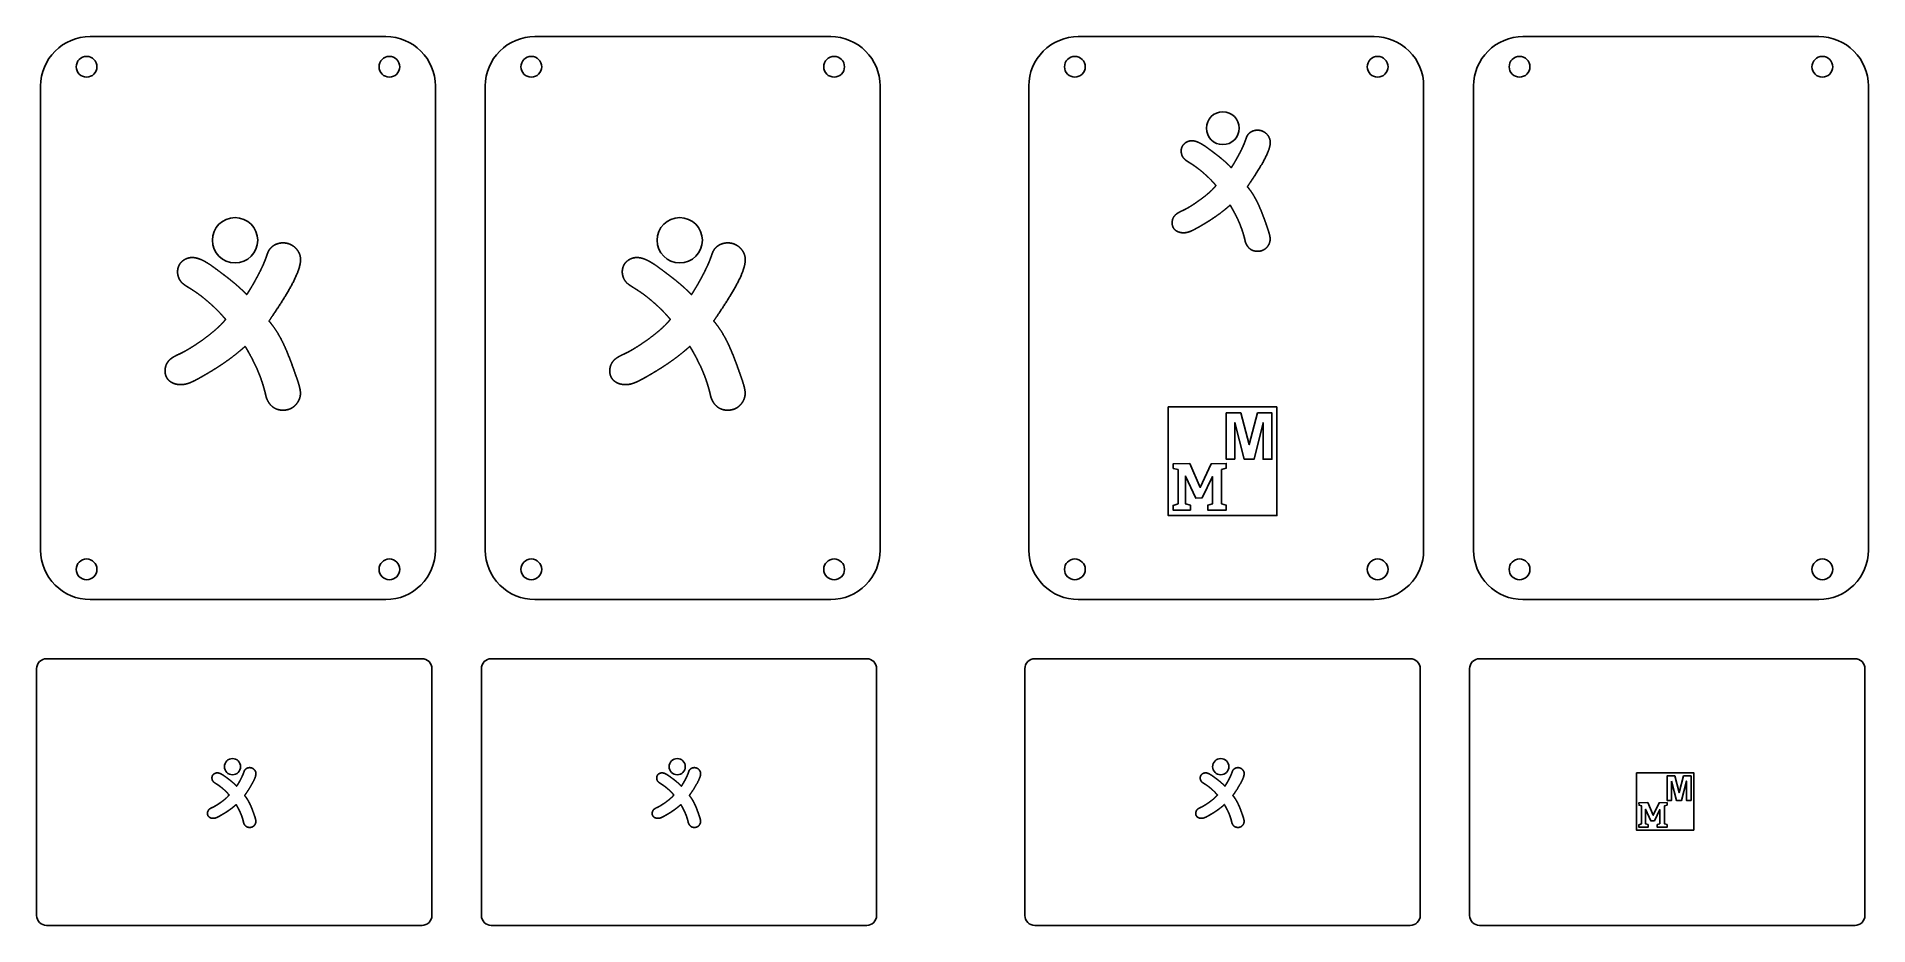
# Model space of a CAD drawing. Header units: millimetres. Extents: x 100 to 471, y 0 to 180.
import ezdxf

# ---------------------------------------------------------------- set-up
doc = ezdxf.new("R2010")
doc.units = ezdxf.units.MM
doc.layers.get('0').update_dxf_attribs({"linetype": 'CONTINUOUS'})

msp = doc.modelspace()

# ---------------------------------------------------------------- linework, layer by layer
for points in [[(180.7, 170), (180.7, 76, -0.414214), (170.7, 66), (110.8, 66, -0.414214), (100.8, 76), (100.8, 170, -0.414214), (110.8, 180), (170.7, 180, -0.414214)], [(270.7, 76, -0.414214), (260.7, 66), (200.8, 66, -0.414214), (190.8, 76), (190.8, 170, -0.414214), (200.8, 180), (260.7, 180, -0.414214), (270.7, 170)], [(370.7, 180, -0.414214), (380.7, 170), (380.7, 76, -0.414214), (370.7, 66), (310.8, 66, -0.414214), (300.8, 76), (300.8, 170, -0.414214), (310.8, 180)], [(460.7, 180, -0.414214), (470.7, 170), (470.7, 76, -0.414214), (460.7, 66), (400.8, 66, -0.414214), (390.8, 76), (390.8, 170, -0.414214), (400.8, 180)], [(178, 0), (102, 0, -0.414214), (100, 2), (100, 52, -0.414214), (102, 54), (178, 54, -0.414214), (180, 52), (180, 2, -0.414214)], [(190, 2), (190, 52, -0.414214), (192, 54), (268, 54, -0.414214), (270, 52), (270, 2, -0.414214), (268, 0), (192, 0, -0.414214)], [(300, 52, -0.414214), (302, 54), (378, 54, -0.414214), (380, 52), (380, 2, -0.414214), (378, 0), (302, 0, -0.414214), (300, 2)], [(392, 54), (468, 54, -0.414214), (470, 52), (470, 2, -0.414214), (468, 0), (392, 0, -0.414214), (390, 2), (390, 52, -0.414214)]]:
    msp.add_lwpolyline(points, format="xyb", close=True)
for points in [[(351, 105), (329, 105), (329, 83), (351, 83)], [(342.5, 94.4), (340.75, 94.4), (340.75, 103.8), (343.7, 103.8), (345.4, 97.38), (347.1, 103.8), (350, 103.8), (350, 94.4), (348.21, 94.4), (348.21, 101.8), (346.37, 94.4), (344.39, 94.4), (342.5, 101.84)], [(333.5, 84.1), (330, 84.1), (330, 85.06), (331, 85.4), (331, 92.3), (330.04, 92.54), (330.02, 93.49), (333.38, 93.56), (335.5, 88.7), (337.7, 93.5), (340.75, 93.56), (340.75, 92.62), (339.8, 92.3), (339.8, 85.4), (340.75, 85.09), (340.75, 84.1), (337, 84.1), (337, 85.1), (338, 85.4), (338, 90.9), (335.9, 86.6), (334.6, 86.5), (332.5, 91), (332.5, 85.4), (333.5, 85.1)], [(423.75, 30.91), (423.75, 19.3), (435.35, 19.3), (435.35, 30.91)], [(430.87, 29.24), (430.87, 25.32), (429.95, 25.32), (429.95, 30.28), (431.5, 30.28), (432.4, 26.89), (433.3, 30.28), (434.83, 30.28), (434.83, 25.32), (433.88, 25.32), (433.88, 29.22), (432.91, 25.32), (431.86, 25.32)], [(429.95, 24.38), (429.44, 24.21), (429.44, 20.57), (429.95, 20.4), (429.95, 19.88), (427.97, 19.88), (427.97, 20.41), (428.49, 20.57), (428.49, 23.47), (427.39, 21.2), (426.7, 21.15), (425.59, 23.52), (425.59, 20.57), (426.12, 20.41), (426.12, 19.88), (424.27, 19.88), (424.27, 20.39), (424.8, 20.57), (424.8, 24.21), (424.29, 24.34), (424.28, 24.84), (426.05, 24.88), (427.18, 22.31), (428.34, 24.84), (429.95, 24.88)]]:
    msp.add_lwpolyline(points, close=True)
for centre, radius in [((110.11, 173.89), 2.1), ((171.39, 173.89), 2.1), ((200.11, 173.89), 2.1), ((261.39, 173.89), 2.1), ((310.11, 173.89), 2.1), ((371.39, 173.89), 2.1), ((400.11, 173.89), 2.1), ((461.39, 173.89), 2.1), ((340.05, 161.44, 1.35), 3.32), ((140.15, 138.76, 1.87), 4.59), ((230.15, 138.76, 1.87), 4.59), ((110.11, 72.11), 2.1), ((171.39, 72.11), 2.1), ((200.11, 72.11), 2.1), ((261.39, 72.11), 2.1), ((310.11, 72.11), 2.1), ((371.39, 72.11), 2.1), ((400.11, 72.11), 2.1), ((461.39, 72.11), 2.1), ((139.64, 32.14, 0.67), 1.64), ((229.64, 32.14, 0.67), 1.64), ((339.64, 32.14, 0.67), 1.64)]:
    msp.add_circle(centre, radius)
for points in [[(341.77, 153.46, 1.35), (341.83, 153.55, 1.35), (341.94, 153.73, 1.35), (342.12, 154, 1.35), (342.35, 154.38, 1.35), (342.63, 154.87, 1.35), (342.92, 155.37, 1.35), (343.2, 155.89, 1.35), (343.48, 156.41, 1.35), (343.75, 156.93, 1.35), (343.99, 157.44, 1.35), (344.21, 157.92, 1.35), (344.4, 158.37, 1.35), (344.55, 158.76, 1.35), (344.67, 159.11, 1.35), (344.78, 159.41, 1.35), (344.87, 159.68, 1.35), (344.99, 159.92, 1.35), (345.13, 160.15, 1.35), (345.32, 160.36, 1.35), (345.55, 160.56, 1.35), (345.8, 160.73, 1.35), (346.09, 160.87, 1.35), (346.4, 160.97, 1.35), (346.73, 161.04, 1.35), (347.07, 161.06, 1.35), (347.41, 161.04, 1.35), (347.75, 160.98, 1.35), (348.08, 160.87, 1.35), (348.39, 160.72, 1.35), (348.68, 160.52, 1.35), (348.94, 160.29, 1.35), (349.17, 160.03, 1.35), (349.36, 159.74, 1.35), (349.51, 159.42, 1.35), (349.62, 159.07, 1.35), (349.66, 158.68, 1.35), (349.65, 158.24, 1.35), (349.56, 157.74, 1.35), (349.39, 157.16, 1.35), (349.15, 156.51, 1.35), (348.82, 155.79, 1.35), (348.41, 154.97, 1.35), (347.91, 154.08, 1.35), (347.32, 153.1, 1.35), (346.65, 152.03, 1.35), (346.04, 151.1, 1.35), (345.55, 150.37, 1.35), (345.2, 149.86, 1.35), (345.02, 149.6, 1.35)], [(338.67, 149.83, 1.35), (338.61, 149.9, 1.35), (338.51, 150.03, 1.35), (338.34, 150.23, 1.35), (338.1, 150.5, 1.35), (337.79, 150.84, 1.35), (337.45, 151.18, 1.35), (337.09, 151.53, 1.35), (336.71, 151.89, 1.35), (336.32, 152.24, 1.35), (335.92, 152.59, 1.35), (335.51, 152.92, 1.35), (335.11, 153.24, 1.35), (334.71, 153.54, 1.35), (334.33, 153.81, 1.35), (333.97, 154.05, 1.35), (333.64, 154.27, 1.35), (333.33, 154.46, 1.35), (333.05, 154.63, 1.35), (332.79, 154.8, 1.35), (332.56, 154.96, 1.35), (332.35, 155.12, 1.35), (332.17, 155.31, 1.35), (332.01, 155.52, 1.35), (331.87, 155.75, 1.35), (331.76, 156.02, 1.35), (331.68, 156.3, 1.35), (331.63, 156.6, 1.35), (331.62, 156.9, 1.35), (331.65, 157.19, 1.35), (331.72, 157.48, 1.35), (331.81, 157.7, 1.35), (331.9, 157.86, 1.35), (331.96, 157.97, 1.35), (332, 158.02, 1.35)], [(332, 158.02, 1.35), (332.05, 158.08, 1.35), (332.15, 158.19, 1.35), (332.3, 158.35, 1.35), (332.52, 158.53, 1.35), (332.82, 158.7, 1.35), (333.15, 158.83, 1.35), (333.5, 158.9, 1.35), (333.88, 158.92, 1.35), (334.28, 158.87, 1.35), (334.7, 158.76, 1.35), (335.15, 158.58, 1.35), (335.61, 158.34, 1.35), (336.08, 158.06, 1.35), (336.55, 157.75, 1.35), (337.01, 157.42, 1.35), (337.46, 157.08, 1.35), (337.89, 156.76, 1.35), (338.31, 156.45, 1.35), (338.7, 156.15, 1.35), (339.08, 155.85, 1.35), (339.46, 155.56, 1.35), (339.83, 155.25, 1.35), (340.21, 154.93, 1.35), (340.59, 154.6, 1.35), (340.98, 154.24, 1.35), (341.29, 153.94, 1.35), (341.53, 153.7, 1.35), (341.69, 153.54, 1.35), (341.77, 153.46, 1.35)], [(341.54, 145.88, 1.35), (341.44, 145.79, 1.35), (341.24, 145.62, 1.35), (340.95, 145.36, 1.35), (340.55, 145.03, 1.35), (340.05, 144.63, 1.35), (339.55, 144.25, 1.35), (339.05, 143.88, 1.35), (338.55, 143.52, 1.35), (338.04, 143.18, 1.35), (337.55, 142.85, 1.35), (337.05, 142.54, 1.35), (336.57, 142.24, 1.35), (336.1, 141.96, 1.35), (335.65, 141.7, 1.35), (335.22, 141.45, 1.35), (334.81, 141.22, 1.35), (334.42, 141.01, 1.35), (334.06, 140.82, 1.35), (333.72, 140.65, 1.35), (333.39, 140.52, 1.35), (333.08, 140.41, 1.35), (332.77, 140.33, 1.35), (332.47, 140.28, 1.35), (332.16, 140.26, 1.35), (331.85, 140.27, 1.35), (331.54, 140.31, 1.35), (331.24, 140.38, 1.35), (330.95, 140.49, 1.35), (330.68, 140.63, 1.35), (330.44, 140.79, 1.35), (330.24, 140.99, 1.35), (330.07, 141.22, 1.35), (329.94, 141.46, 1.35), (329.85, 141.74, 1.35), (329.8, 142.03, 1.35), (329.79, 142.34, 1.35), (329.82, 142.67, 1.35), (329.89, 143.01, 1.35), (330.02, 143.33, 1.35), (330.21, 143.63, 1.35), (330.44, 143.89, 1.35), (330.71, 144.12, 1.35), (331.01, 144.31, 1.35), (331.31, 144.48, 1.35), (331.61, 144.63, 1.35), (331.91, 144.77, 1.35), (332.23, 144.91, 1.35), (332.56, 145.08, 1.35), (332.92, 145.28, 1.35), (333.33, 145.52, 1.35), (333.78, 145.8, 1.35), (334.27, 146.12, 1.35), (334.79, 146.47, 1.35), (335.31, 146.84, 1.35), (335.84, 147.22, 1.35), (336.35, 147.62, 1.35), (336.83, 148.01, 1.35), (337.29, 148.39, 1.35), (337.7, 148.77, 1.35), (338.07, 149.14, 1.35), (338.33, 149.42, 1.35), (338.51, 149.63, 1.35), (338.61, 149.77, 1.35), (338.67, 149.83, 1.35)], [(345.02, 149.6, 1.35), (345.11, 149.5, 1.35), (345.28, 149.3, 1.35), (345.53, 148.98, 1.35), (345.86, 148.53, 1.35), (346.24, 147.93, 1.35), (346.61, 147.29, 1.35), (346.97, 146.63, 1.35), (347.3, 145.93, 1.35), (347.61, 145.21, 1.35), (347.91, 144.48, 1.35), (348.19, 143.75, 1.35), (348.46, 143.03, 1.35), (348.71, 142.34, 1.35), (348.94, 141.68, 1.35), (349.15, 141.07, 1.35), (349.33, 140.52, 1.35), (349.48, 140.01, 1.35), (349.59, 139.56, 1.35), (349.64, 139.14, 1.35), (349.64, 138.76, 1.35), (349.57, 138.39, 1.35), (349.45, 138.05, 1.35), (349.28, 137.73, 1.35), (349.07, 137.43, 1.35), (348.83, 137.17, 1.35), (348.56, 136.95, 1.35), (348.24, 136.76, 1.35), (347.89, 136.62, 1.35), (347.49, 136.53, 1.35), (347.06, 136.5, 1.35), (346.62, 136.54, 1.35), (346.19, 136.64, 1.35), (345.78, 136.83, 1.35), (345.41, 137.1, 1.35), (345.09, 137.45, 1.35), (344.88, 137.8, 1.35), (344.74, 138.11, 1.35), (344.65, 138.33, 1.35), (344.61, 138.44, 1.35)], [(344.61, 138.44, 1.35), (344.58, 138.58, 1.35), (344.52, 138.87, 1.35), (344.41, 139.3, 1.35), (344.26, 139.89, 1.35), (344.03, 140.62, 1.35), (343.77, 141.35, 1.35), (343.48, 142.09, 1.35), (343.16, 142.84, 1.35), (342.8, 143.59, 1.35), (342.41, 144.35, 1.35), (342.07, 144.96, 1.35), (341.81, 145.42, 1.35), (341.63, 145.73, 1.35), (341.54, 145.88, 1.35)], [(142.53, 127.74, 1.87), (142.61, 127.86, 1.87), (142.76, 128.11, 1.87), (143, 128.49, 1.87), (143.31, 129, 1.87), (143.71, 129.67, 1.87), (144.1, 130.36, 1.87), (144.49, 131.07, 1.87), (144.87, 131.79, 1.87), (145.24, 132.5, 1.87), (145.58, 133.2, 1.87), (145.89, 133.87, 1.87), (146.15, 134.48, 1.87), (146.36, 135.04, 1.87), (146.53, 135.52, 1.87), (146.67, 135.94, 1.87), (146.81, 136.31, 1.87), (146.97, 136.65, 1.87), (147.17, 136.97, 1.87), (147.43, 137.27, 1.87), (147.75, 137.55, 1.87), (148.11, 137.79, 1.87), (148.51, 137.98, 1.87), (148.94, 138.12, 1.87), (149.4, 138.21, 1.87), (149.87, 138.24, 1.87), (150.34, 138.21, 1.87), (150.82, 138.12, 1.87), (151.28, 137.96, 1.87), (151.71, 137.74, 1.87), (152.11, 137.46, 1.87), (152.46, 137.14, 1.87), (152.78, 136.77, 1.87), (153.04, 136.36, 1.87), (153.24, 135.92, 1.87), (153.37, 135.43, 1.87), (153.43, 134.88, 1.87), (153.39, 134.26, 1.87), (153.26, 133.56, 1.87), (153.03, 132.76, 1.87), (152.69, 131.86, 1.87), (152.23, 130.86, 1.87), (151.66, 129.74, 1.87), (150.97, 128.51, 1.87), (150.16, 127.17, 1.87), (149.24, 125.71, 1.87), (148.41, 124.45, 1.87), (147.73, 123.45, 1.87), (147.26, 122.76, 1.87), (147.02, 122.41, 1.87)], [(232.53, 127.74, 1.87), (232.61, 127.86, 1.87), (232.76, 128.11, 1.87), (233, 128.49, 1.87), (233.31, 129, 1.87), (233.71, 129.67, 1.87), (234.1, 130.36, 1.87), (234.49, 131.07, 1.87), (234.87, 131.79, 1.87), (235.24, 132.5, 1.87), (235.58, 133.2, 1.87), (235.89, 133.87, 1.87), (236.15, 134.48, 1.87), (236.36, 135.04, 1.87), (236.53, 135.52, 1.87), (236.67, 135.94, 1.87), (236.81, 136.31, 1.87), (236.97, 136.65, 1.87), (237.17, 136.97, 1.87), (237.43, 137.27, 1.87), (237.75, 137.55, 1.87), (238.11, 137.79, 1.87), (238.51, 137.98, 1.87), (238.94, 138.12, 1.87), (239.4, 138.21, 1.87), (239.87, 138.24, 1.87), (240.34, 138.21, 1.87), (240.82, 138.12, 1.87), (241.28, 137.96, 1.87), (241.71, 137.74, 1.87), (242.11, 137.46, 1.87), (242.46, 137.14, 1.87), (242.78, 136.77, 1.87), (243.04, 136.36, 1.87), (243.24, 135.92, 1.87), (243.37, 135.43, 1.87), (243.43, 134.88, 1.87), (243.39, 134.26, 1.87), (243.26, 133.56, 1.87), (243.03, 132.76, 1.87), (242.69, 131.86, 1.87), (242.23, 130.86, 1.87), (241.66, 129.74, 1.87), (240.97, 128.51, 1.87), (240.16, 127.17, 1.87), (239.24, 125.71, 1.87), (238.41, 124.45, 1.87), (237.73, 123.45, 1.87), (237.26, 122.76, 1.87), (237.02, 122.41, 1.87)], [(138.24, 122.73, 1.87), (138.17, 122.82, 1.87), (138.02, 123, 1.87), (137.79, 123.27, 1.87), (137.46, 123.64, 1.87), (137.03, 124.1, 1.87), (136.57, 124.58, 1.87), (136.08, 125.06, 1.87), (135.56, 125.54, 1.87), (135.03, 126.02, 1.87), (134.48, 126.5, 1.87), (133.93, 126.96, 1.87), (133.37, 127.4, 1.87), (132.83, 127.81, 1.87), (132.31, 128.18, 1.87), (131.81, 128.52, 1.87), (131.35, 128.82, 1.87), (130.92, 129.09, 1.87), (130.52, 129.33, 1.87), (130.16, 129.56, 1.87), (129.84, 129.78, 1.87), (129.54, 130.01, 1.87), (129.29, 130.27, 1.87), (129.06, 130.56, 1.87), (128.87, 130.88, 1.87), (128.71, 131.25, 1.87), (128.59, 131.64, 1.87), (128.52, 132.06, 1.87), (128.51, 132.47, 1.87), (128.55, 132.88, 1.87), (128.65, 133.28, 1.87), (128.77, 133.59, 1.87), (128.89, 133.82, 1.87), (128.98, 133.96, 1.87), (129.03, 134.04, 1.87)], [(129.03, 134.04, 1.87), (129.1, 134.12, 1.87), (129.23, 134.28, 1.87), (129.45, 134.5, 1.87), (129.76, 134.75, 1.87), (130.18, 134.99, 1.87), (130.64, 135.16, 1.87), (131.13, 135.26, 1.87), (131.66, 135.27, 1.87), (132.22, 135.2, 1.87), (132.81, 135.04, 1.87), (133.42, 134.79, 1.87), (134.06, 134.46, 1.87), (134.71, 134.07, 1.87), (135.35, 133.64, 1.87), (135.99, 133.18, 1.87), (136.6, 132.72, 1.87), (137.19, 132.28, 1.87), (137.76, 131.85, 1.87), (138.3, 131.44, 1.87), (138.83, 131.03, 1.87), (139.35, 130.62, 1.87), (139.86, 130.2, 1.87), (140.38, 129.77, 1.87), (140.9, 129.3, 1.87), (141.44, 128.81, 1.87), (141.87, 128.4, 1.87), (142.2, 128.07, 1.87), (142.42, 127.85, 1.87), (142.53, 127.74, 1.87)], [(228.24, 122.73, 1.87), (228.17, 122.82, 1.87), (228.02, 123, 1.87), (227.79, 123.27, 1.87), (227.46, 123.64, 1.87), (227.03, 124.1, 1.87), (226.57, 124.58, 1.87), (226.08, 125.06, 1.87), (225.56, 125.54, 1.87), (225.03, 126.02, 1.87), (224.48, 126.5, 1.87), (223.93, 126.96, 1.87), (223.37, 127.4, 1.87), (222.83, 127.81, 1.87), (222.31, 128.18, 1.87), (221.81, 128.52, 1.87), (221.35, 128.82, 1.87), (220.92, 129.09, 1.87), (220.52, 129.33, 1.87), (220.16, 129.56, 1.87), (219.84, 129.78, 1.87), (219.54, 130.01, 1.87), (219.29, 130.27, 1.87), (219.06, 130.56, 1.87), (218.87, 130.88, 1.87), (218.71, 131.25, 1.87), (218.59, 131.64, 1.87), (218.52, 132.06, 1.87), (218.51, 132.47, 1.87), (218.55, 132.88, 1.87), (218.65, 133.28, 1.87), (218.77, 133.59, 1.87), (218.89, 133.82, 1.87), (218.98, 133.96, 1.87), (219.03, 134.04, 1.87)], [(219.03, 134.04, 1.87), (219.1, 134.12, 1.87), (219.23, 134.28, 1.87), (219.45, 134.5, 1.87), (219.76, 134.75, 1.87), (220.18, 134.99, 1.87), (220.64, 135.16, 1.87), (221.13, 135.26, 1.87), (221.66, 135.27, 1.87), (222.22, 135.2, 1.87), (222.81, 135.04, 1.87), (223.42, 134.79, 1.87), (224.06, 134.46, 1.87), (224.71, 134.07, 1.87), (225.35, 133.64, 1.87), (225.99, 133.18, 1.87), (226.6, 132.72, 1.87), (227.19, 132.28, 1.87), (227.76, 131.85, 1.87), (228.3, 131.44, 1.87), (228.83, 131.03, 1.87), (229.35, 130.62, 1.87), (229.86, 130.2, 1.87), (230.38, 129.77, 1.87), (230.9, 129.3, 1.87), (231.44, 128.81, 1.87), (231.87, 128.4, 1.87), (232.2, 128.07, 1.87), (232.42, 127.85, 1.87), (232.53, 127.74, 1.87)], [(142.2, 117.27, 1.87), (142.07, 117.15, 1.87), (141.8, 116.91, 1.87), (141.39, 116.56, 1.87), (140.85, 116.11, 1.87), (140.17, 115.56, 1.87), (139.48, 115.03, 1.87), (138.79, 114.52, 1.87), (138.1, 114.03, 1.87), (137.41, 113.56, 1.87), (136.73, 113.11, 1.87), (136.05, 112.68, 1.87), (135.39, 112.27, 1.87), (134.74, 111.88, 1.87), (134.12, 111.52, 1.87), (133.52, 111.17, 1.87), (132.96, 110.85, 1.87), (132.42, 110.56, 1.87), (131.92, 110.3, 1.87), (131.44, 110.07, 1.87), (130.99, 109.87, 1.87), (130.55, 109.72, 1.87), (130.13, 109.61, 1.87), (129.71, 109.54, 1.87), (129.28, 109.5, 1.87), (128.85, 109.52, 1.87), (128.42, 109.57, 1.87), (128, 109.67, 1.87), (127.59, 109.81, 1.87), (127.22, 110.01, 1.87), (126.89, 110.24, 1.87), (126.6, 110.52, 1.87), (126.37, 110.83, 1.87), (126.19, 111.17, 1.87), (126.06, 111.55, 1.87), (125.99, 111.96, 1.87), (125.97, 112.4, 1.87), (126.02, 112.86, 1.87), (126.13, 113.32, 1.87), (126.31, 113.76, 1.87), (126.57, 114.17, 1.87), (126.9, 114.54, 1.87), (127.27, 114.85, 1.87), (127.68, 115.12, 1.87), (128.11, 115.35, 1.87), (128.52, 115.55, 1.87), (128.94, 115.75, 1.87), (129.38, 115.95, 1.87), (129.84, 116.19, 1.87), (130.35, 116.47, 1.87), (130.91, 116.8, 1.87), (131.54, 117.19, 1.87), (132.21, 117.62, 1.87), (132.91, 118.1, 1.87), (133.64, 118.61, 1.87), (134.36, 119.14, 1.87), (135.06, 119.68, 1.87), (135.72, 120.22, 1.87), (136.34, 120.75, 1.87), (136.91, 121.27, 1.87), (137.41, 121.77, 1.87), (137.77, 122.16, 1.87), (138.02, 122.45, 1.87), (138.17, 122.64, 1.87), (138.24, 122.73, 1.87)], [(147.02, 122.41, 1.87), (147.13, 122.27, 1.87), (147.37, 121.99, 1.87), (147.72, 121.55, 1.87), (148.16, 120.93, 1.87), (148.7, 120.11, 1.87), (149.2, 119.25, 1.87), (149.68, 118.34, 1.87), (150.14, 117.39, 1.87), (150.57, 116.4, 1.87), (150.98, 115.4, 1.87), (151.37, 114.4, 1.87), (151.73, 113.41, 1.87), (152.08, 112.46, 1.87), (152.39, 111.55, 1.87), (152.69, 110.71, 1.87), (152.95, 109.94, 1.87), (153.16, 109.24, 1.87), (153.31, 108.61, 1.87), (153.4, 108.02, 1.87), (153.4, 107.48, 1.87), (153.31, 106.97, 1.87), (153.15, 106.49, 1.87), (152.91, 106.04, 1.87), (152.63, 105.63, 1.87), (152.29, 105.26, 1.87), (151.91, 104.94, 1.87), (151.48, 104.68, 1.87), (150.99, 104.48, 1.87), (150.43, 104.36, 1.87), (149.84, 104.32, 1.87), (149.23, 104.36, 1.87), (148.63, 104.51, 1.87), (148.07, 104.77, 1.87), (147.56, 105.14, 1.87), (147.12, 105.63, 1.87), (146.82, 106.11, 1.87), (146.62, 106.53, 1.87), (146.51, 106.84, 1.87), (146.45, 106.99, 1.87)], [(232.2, 117.27, 1.87), (232.07, 117.15, 1.87), (231.8, 116.91, 1.87), (231.39, 116.56, 1.87), (230.85, 116.11, 1.87), (230.17, 115.56, 1.87), (229.48, 115.03, 1.87), (228.79, 114.52, 1.87), (228.1, 114.03, 1.87), (227.41, 113.56, 1.87), (226.73, 113.11, 1.87), (226.05, 112.68, 1.87), (225.39, 112.27, 1.87), (224.74, 111.88, 1.87), (224.12, 111.52, 1.87), (223.52, 111.17, 1.87), (222.96, 110.85, 1.87), (222.42, 110.56, 1.87), (221.92, 110.3, 1.87), (221.44, 110.07, 1.87), (220.99, 109.87, 1.87), (220.55, 109.72, 1.87), (220.13, 109.61, 1.87), (219.71, 109.54, 1.87), (219.28, 109.5, 1.87), (218.85, 109.52, 1.87), (218.42, 109.57, 1.87), (218, 109.67, 1.87), (217.59, 109.81, 1.87), (217.22, 110.01, 1.87), (216.89, 110.24, 1.87), (216.6, 110.52, 1.87), (216.37, 110.83, 1.87), (216.19, 111.17, 1.87), (216.06, 111.55, 1.87), (215.99, 111.96, 1.87), (215.97, 112.4, 1.87), (216.02, 112.86, 1.87), (216.13, 113.32, 1.87), (216.31, 113.76, 1.87), (216.57, 114.17, 1.87), (216.9, 114.54, 1.87), (217.27, 114.85, 1.87), (217.68, 115.12, 1.87), (218.11, 115.35, 1.87), (218.52, 115.55, 1.87), (218.94, 115.75, 1.87), (219.38, 115.95, 1.87), (219.84, 116.19, 1.87), (220.35, 116.47, 1.87), (220.91, 116.8, 1.87), (221.54, 117.19, 1.87), (222.21, 117.62, 1.87), (222.91, 118.1, 1.87), (223.64, 118.61, 1.87), (224.36, 119.14, 1.87), (225.06, 119.68, 1.87), (225.72, 120.22, 1.87), (226.34, 120.75, 1.87), (226.91, 121.27, 1.87), (227.41, 121.77, 1.87), (227.77, 122.16, 1.87), (228.02, 122.45, 1.87), (228.17, 122.64, 1.87), (228.24, 122.73, 1.87)], [(237.02, 122.41, 1.87), (237.13, 122.27, 1.87), (237.37, 121.99, 1.87), (237.72, 121.55, 1.87), (238.16, 120.93, 1.87), (238.7, 120.11, 1.87), (239.2, 119.25, 1.87), (239.68, 118.34, 1.87), (240.14, 117.39, 1.87), (240.57, 116.4, 1.87), (240.98, 115.4, 1.87), (241.37, 114.4, 1.87), (241.73, 113.41, 1.87), (242.08, 112.46, 1.87), (242.39, 111.55, 1.87), (242.69, 110.71, 1.87), (242.95, 109.94, 1.87), (243.16, 109.24, 1.87), (243.31, 108.61, 1.87), (243.4, 108.02, 1.87), (243.4, 107.48, 1.87), (243.31, 106.97, 1.87), (243.15, 106.49, 1.87), (242.91, 106.04, 1.87), (242.63, 105.63, 1.87), (242.29, 105.26, 1.87), (241.91, 104.94, 1.87), (241.48, 104.68, 1.87), (240.99, 104.48, 1.87), (240.43, 104.36, 1.87), (239.84, 104.32, 1.87), (239.23, 104.36, 1.87), (238.63, 104.51, 1.87), (238.07, 104.77, 1.87), (237.56, 105.14, 1.87), (237.12, 105.63, 1.87), (236.82, 106.11, 1.87), (236.62, 106.53, 1.87), (236.51, 106.84, 1.87), (236.45, 106.99, 1.87)], [(146.45, 106.99, 1.87), (146.41, 107.19, 1.87), (146.32, 107.59, 1.87), (146.17, 108.19, 1.87), (145.96, 109, 1.87), (145.64, 110.01, 1.87), (145.29, 111.03, 1.87), (144.89, 112.05, 1.87), (144.43, 113.08, 1.87), (143.94, 114.12, 1.87), (143.4, 115.16, 1.87), (142.94, 116, 1.87), (142.58, 116.64, 1.87), (142.33, 117.06, 1.87), (142.2, 117.27, 1.87)], [(236.45, 106.99, 1.87), (236.41, 107.19, 1.87), (236.32, 107.59, 1.87), (236.17, 108.19, 1.87), (235.96, 109, 1.87), (235.64, 110.01, 1.87), (235.29, 111.03, 1.87), (234.89, 112.05, 1.87), (234.43, 113.08, 1.87), (233.94, 114.12, 1.87), (233.4, 115.16, 1.87), (232.94, 116, 1.87), (232.58, 116.64, 1.87), (232.33, 117.06, 1.87), (232.2, 117.27, 1.87)], [(138.95, 26.41, 0.67), (138.93, 26.44, 0.67), (138.87, 26.51, 0.67), (138.79, 26.61, 0.67), (138.67, 26.74, 0.67), (138.51, 26.92, 0.67), (138.34, 27.09, 0.67), (138.15, 27.27, 0.67), (137.96, 27.45, 0.67), (137.76, 27.63, 0.67), (137.55, 27.81, 0.67), (137.34, 27.98, 0.67), (137.14, 28.14, 0.67), (136.94, 28.28, 0.67), (136.75, 28.42, 0.67), (136.57, 28.53, 0.67), (136.41, 28.64, 0.67), (136.26, 28.73, 0.67), (136.13, 28.81, 0.67), (136.01, 28.89, 0.67), (135.9, 28.96, 0.67), (135.81, 29.05, 0.67), (135.73, 29.14, 0.67), (135.65, 29.24, 0.67), (135.59, 29.35, 0.67), (135.54, 29.48, 0.67), (135.5, 29.62, 0.67), (135.48, 29.77, 0.67), (135.48, 29.91, 0.67), (135.49, 30.05, 0.67), (135.53, 30.19, 0.67), (135.57, 30.3, 0.67), (135.61, 30.38, 0.67), (135.65, 30.43, 0.67), (135.66, 30.45, 0.67)], [(135.66, 30.45, 0.67), (135.69, 30.48, 0.67), (135.73, 30.53, 0.67), (135.81, 30.61, 0.67), (135.91, 30.69, 0.67), (136.06, 30.78, 0.67), (136.21, 30.84, 0.67), (136.38, 30.88, 0.67), (136.56, 30.9, 0.67), (136.75, 30.88, 0.67), (136.95, 30.83, 0.67), (137.17, 30.75, 0.67), (137.4, 30.63, 0.67), (137.64, 30.5, 0.67), (137.87, 30.34, 0.67), (138.11, 30.17, 0.67), (138.34, 30.01, 0.67), (138.55, 29.84, 0.67), (138.76, 29.69, 0.67), (138.96, 29.54, 0.67), (139.15, 29.39, 0.67), (139.33, 29.25, 0.67), (139.52, 29.1, 0.67), (139.7, 28.94, 0.67), (139.89, 28.77, 0.67), (140.09, 28.59, 0.67), (140.24, 28.44, 0.67), (140.37, 28.32, 0.67), (140.45, 28.24, 0.67), (140.49, 28.2, 0.67)], [(140.49, 28.2, 0.67), (140.52, 28.25, 0.67), (140.57, 28.34, 0.67), (140.66, 28.47, 0.67), (140.78, 28.66, 0.67), (140.92, 28.91, 0.67), (141.07, 29.16, 0.67), (141.21, 29.42, 0.67), (141.35, 29.69, 0.67), (141.48, 29.95, 0.67), (141.6, 30.2, 0.67), (141.71, 30.44, 0.67), (141.8, 30.66, 0.67), (141.87, 30.85, 0.67), (141.93, 31.02, 0.67), (141.98, 31.16, 0.67), (142.02, 31.28, 0.67), (142.08, 31.4, 0.67), (142.15, 31.5, 0.67), (142.24, 31.6, 0.67), (142.34, 31.7, 0.67), (142.47, 31.78, 0.67), (142.6, 31.85, 0.67), (142.75, 31.9, 0.67), (142.91, 31.94, 0.67), (143.07, 31.95, 0.67), (143.23, 31.95, 0.67), (143.4, 31.92, 0.67), (143.56, 31.87, 0.67), (143.72, 31.81, 0.67), (143.86, 31.72, 0.67), (143.99, 31.61, 0.67), (144.1, 31.48, 0.67), (144.2, 31.35, 0.67), (144.29, 31.2, 0.67), (144.35, 31.04, 0.67), (144.38, 30.86, 0.67), (144.38, 30.65, 0.67), (144.35, 30.41, 0.67), (144.28, 30.13, 0.67), (144.17, 29.82, 0.67), (144.01, 29.46, 0.67), (143.81, 29.05, 0.67), (143.56, 28.6, 0.67), (143.27, 28.1, 0.67), (142.93, 27.55, 0.67), (142.62, 27.07, 0.67), (142.36, 26.69, 0.67), (142.18, 26.43, 0.67), (142.09, 26.3, 0.67)], [(228.95, 26.41, 0.67), (228.93, 26.44, 0.67), (228.87, 26.51, 0.67), (228.79, 26.61, 0.67), (228.67, 26.74, 0.67), (228.51, 26.92, 0.67), (228.34, 27.09, 0.67), (228.15, 27.27, 0.67), (227.96, 27.45, 0.67), (227.76, 27.63, 0.67), (227.55, 27.81, 0.67), (227.34, 27.98, 0.67), (227.14, 28.14, 0.67), (226.94, 28.28, 0.67), (226.75, 28.42, 0.67), (226.57, 28.53, 0.67), (226.41, 28.64, 0.67), (226.26, 28.73, 0.67), (226.13, 28.81, 0.67), (226.01, 28.89, 0.67), (225.9, 28.96, 0.67), (225.81, 29.05, 0.67), (225.73, 29.14, 0.67), (225.65, 29.24, 0.67), (225.59, 29.35, 0.67), (225.54, 29.48, 0.67), (225.5, 29.62, 0.67), (225.48, 29.77, 0.67), (225.48, 29.91, 0.67), (225.49, 30.05, 0.67), (225.53, 30.19, 0.67), (225.57, 30.3, 0.67), (225.61, 30.38, 0.67), (225.65, 30.43, 0.67), (225.66, 30.45, 0.67)], [(225.66, 30.45, 0.67), (225.69, 30.48, 0.67), (225.73, 30.53, 0.67), (225.81, 30.61, 0.67), (225.91, 30.69, 0.67), (226.06, 30.78, 0.67), (226.21, 30.84, 0.67), (226.38, 30.88, 0.67), (226.56, 30.9, 0.67), (226.75, 30.88, 0.67), (226.95, 30.83, 0.67), (227.17, 30.75, 0.67), (227.4, 30.63, 0.67), (227.64, 30.5, 0.67), (227.87, 30.34, 0.67), (228.11, 30.17, 0.67), (228.34, 30.01, 0.67), (228.55, 29.84, 0.67), (228.76, 29.69, 0.67), (228.96, 29.54, 0.67), (229.15, 29.39, 0.67), (229.33, 29.25, 0.67), (229.52, 29.1, 0.67), (229.7, 28.94, 0.67), (229.89, 28.77, 0.67), (230.09, 28.59, 0.67), (230.24, 28.44, 0.67), (230.37, 28.32, 0.67), (230.45, 28.24, 0.67), (230.49, 28.2, 0.67)], [(230.49, 28.2, 0.67), (230.52, 28.25, 0.67), (230.57, 28.34, 0.67), (230.66, 28.47, 0.67), (230.78, 28.66, 0.67), (230.92, 28.91, 0.67), (231.07, 29.16, 0.67), (231.21, 29.42, 0.67), (231.35, 29.69, 0.67), (231.48, 29.95, 0.67), (231.6, 30.2, 0.67), (231.71, 30.44, 0.67), (231.8, 30.66, 0.67), (231.87, 30.85, 0.67), (231.93, 31.02, 0.67), (231.98, 31.16, 0.67), (232.02, 31.28, 0.67), (232.08, 31.4, 0.67), (232.15, 31.5, 0.67), (232.24, 31.6, 0.67), (232.34, 31.7, 0.67), (232.47, 31.78, 0.67), (232.6, 31.85, 0.67), (232.75, 31.9, 0.67), (232.91, 31.94, 0.67), (233.07, 31.95, 0.67), (233.23, 31.95, 0.67), (233.4, 31.92, 0.67), (233.56, 31.87, 0.67), (233.72, 31.81, 0.67), (233.86, 31.72, 0.67), (233.99, 31.61, 0.67), (234.1, 31.48, 0.67), (234.2, 31.35, 0.67), (234.29, 31.2, 0.67), (234.35, 31.04, 0.67), (234.38, 30.86, 0.67), (234.38, 30.65, 0.67), (234.35, 30.41, 0.67), (234.28, 30.13, 0.67), (234.17, 29.82, 0.67), (234.01, 29.46, 0.67), (233.81, 29.05, 0.67), (233.56, 28.6, 0.67), (233.27, 28.1, 0.67), (232.93, 27.55, 0.67), (232.62, 27.07, 0.67), (232.36, 26.69, 0.67), (232.18, 26.43, 0.67), (232.09, 26.3, 0.67)], [(338.95, 26.41, 0.67), (338.93, 26.44, 0.67), (338.87, 26.51, 0.67), (338.79, 26.61, 0.67), (338.67, 26.74, 0.67), (338.51, 26.92, 0.67), (338.34, 27.09, 0.67), (338.15, 27.27, 0.67), (337.96, 27.45, 0.67), (337.76, 27.63, 0.67), (337.55, 27.81, 0.67), (337.34, 27.98, 0.67), (337.14, 28.14, 0.67), (336.94, 28.28, 0.67), (336.75, 28.42, 0.67), (336.57, 28.53, 0.67), (336.41, 28.64, 0.67), (336.26, 28.73, 0.67), (336.13, 28.81, 0.67), (336.01, 28.89, 0.67), (335.9, 28.96, 0.67), (335.81, 29.05, 0.67), (335.73, 29.14, 0.67), (335.65, 29.24, 0.67), (335.59, 29.35, 0.67), (335.54, 29.48, 0.67), (335.5, 29.62, 0.67), (335.48, 29.77, 0.67), (335.48, 29.91, 0.67), (335.49, 30.05, 0.67), (335.53, 30.19, 0.67), (335.57, 30.3, 0.67), (335.61, 30.38, 0.67), (335.65, 30.43, 0.67), (335.66, 30.45, 0.67)], [(335.66, 30.45, 0.67), (335.69, 30.48, 0.67), (335.73, 30.53, 0.67), (335.81, 30.61, 0.67), (335.91, 30.69, 0.67), (336.06, 30.78, 0.67), (336.21, 30.84, 0.67), (336.38, 30.88, 0.67), (336.56, 30.9, 0.67), (336.75, 30.88, 0.67), (336.95, 30.83, 0.67), (337.17, 30.75, 0.67), (337.4, 30.63, 0.67), (337.64, 30.5, 0.67), (337.87, 30.34, 0.67), (338.11, 30.17, 0.67), (338.34, 30.01, 0.67), (338.55, 29.84, 0.67), (338.76, 29.69, 0.67), (338.96, 29.54, 0.67), (339.15, 29.39, 0.67), (339.33, 29.25, 0.67), (339.52, 29.1, 0.67), (339.7, 28.94, 0.67), (339.89, 28.77, 0.67), (340.09, 28.59, 0.67), (340.24, 28.44, 0.67), (340.37, 28.32, 0.67), (340.45, 28.24, 0.67), (340.49, 28.2, 0.67)], [(340.49, 28.2, 0.67), (340.52, 28.25, 0.67), (340.57, 28.34, 0.67), (340.66, 28.47, 0.67), (340.78, 28.66, 0.67), (340.92, 28.91, 0.67), (341.07, 29.16, 0.67), (341.21, 29.42, 0.67), (341.35, 29.69, 0.67), (341.48, 29.95, 0.67), (341.6, 30.2, 0.67), (341.71, 30.44, 0.67), (341.8, 30.66, 0.67), (341.87, 30.85, 0.67), (341.93, 31.02, 0.67), (341.98, 31.16, 0.67), (342.02, 31.28, 0.67), (342.08, 31.4, 0.67), (342.15, 31.5, 0.67), (342.24, 31.6, 0.67), (342.34, 31.7, 0.67), (342.47, 31.78, 0.67), (342.6, 31.85, 0.67), (342.75, 31.9, 0.67), (342.91, 31.94, 0.67), (343.07, 31.95, 0.67), (343.23, 31.95, 0.67), (343.4, 31.92, 0.67), (343.56, 31.87, 0.67), (343.72, 31.81, 0.67), (343.86, 31.72, 0.67), (343.99, 31.61, 0.67), (344.1, 31.48, 0.67), (344.2, 31.35, 0.67), (344.29, 31.2, 0.67), (344.35, 31.04, 0.67), (344.38, 30.86, 0.67), (344.38, 30.65, 0.67), (344.35, 30.41, 0.67), (344.28, 30.13, 0.67), (344.17, 29.82, 0.67), (344.01, 29.46, 0.67), (343.81, 29.05, 0.67), (343.56, 28.6, 0.67), (343.27, 28.1, 0.67), (342.93, 27.55, 0.67), (342.62, 27.07, 0.67), (342.36, 26.69, 0.67), (342.18, 26.43, 0.67), (342.09, 26.3, 0.67)], [(140.37, 24.46, 0.67), (140.32, 24.41, 0.67), (140.22, 24.33, 0.67), (140.07, 24.2, 0.67), (139.87, 24.03, 0.67), (139.62, 23.83, 0.67), (139.37, 23.63, 0.67), (139.11, 23.45, 0.67), (138.86, 23.27, 0.67), (138.61, 23.1, 0.67), (138.36, 22.93, 0.67), (138.11, 22.78, 0.67), (137.87, 22.63, 0.67), (137.63, 22.49, 0.67), (137.41, 22.36, 0.67), (137.2, 22.24, 0.67), (137, 22.13, 0.67), (136.81, 22.02, 0.67), (136.63, 21.93, 0.67), (136.46, 21.86, 0.67), (136.31, 21.79, 0.67), (136.16, 21.74, 0.67), (136.01, 21.71, 0.67), (135.86, 21.69, 0.67), (135.71, 21.68, 0.67), (135.56, 21.69, 0.67), (135.41, 21.71, 0.67), (135.27, 21.75, 0.67), (135.13, 21.8, 0.67), (135, 21.87, 0.67), (134.89, 21.95, 0.67), (134.79, 22.05, 0.67), (134.71, 22.16, 0.67), (134.65, 22.27, 0.67), (134.6, 22.4, 0.67), (134.58, 22.54, 0.67), (134.57, 22.7, 0.67), (134.58, 22.85, 0.67), (134.62, 23.02, 0.67), (134.68, 23.17, 0.67), (134.76, 23.32, 0.67), (134.87, 23.45, 0.67), (135, 23.57, 0.67), (135.14, 23.67, 0.67), (135.29, 23.75, 0.67), (135.44, 23.82, 0.67), (135.59, 23.89, 0.67), (135.74, 23.96, 0.67), (135.9, 24.04, 0.67), (136.07, 24.14, 0.67), (136.27, 24.25, 0.67), (136.49, 24.39, 0.67), (136.74, 24.55, 0.67), (136.99, 24.72, 0.67), (137.26, 24.9, 0.67), (137.53, 25.1, 0.67), (137.79, 25.3, 0.67), (138.03, 25.49, 0.67), (138.26, 25.69, 0.67), (138.47, 25.88, 0.67), (138.66, 26.06, 0.67), (138.79, 26.2, 0.67), (138.87, 26.31, 0.67), (138.93, 26.38, 0.67), (138.95, 26.41, 0.67)], [(142.09, 26.3, 0.67), (142.13, 26.25, 0.67), (142.22, 26.14, 0.67), (142.35, 25.98, 0.67), (142.51, 25.75, 0.67), (142.71, 25.45, 0.67), (142.89, 25.12, 0.67), (143.07, 24.78, 0.67), (143.24, 24.43, 0.67), (143.4, 24.06, 0.67), (143.55, 23.69, 0.67), (143.69, 23.32, 0.67), (143.83, 22.95, 0.67), (143.95, 22.61, 0.67), (144.06, 22.28, 0.67), (144.16, 21.99, 0.67), (144.25, 21.72, 0.67), (144.31, 21.48, 0.67), (144.36, 21.26, 0.67), (144.38, 21.07, 0.67), (144.36, 20.88, 0.67), (144.32, 20.71, 0.67), (144.26, 20.55, 0.67), (144.17, 20.4, 0.67), (144.07, 20.26, 0.67), (143.95, 20.14, 0.67), (143.82, 20.03, 0.67), (143.67, 19.95, 0.67), (143.49, 19.88, 0.67), (143.3, 19.84, 0.67), (143.09, 19.83, 0.67), (142.88, 19.85, 0.67), (142.66, 19.9, 0.67), (142.47, 19.99, 0.67), (142.29, 20.12, 0.67), (142.13, 20.3, 0.67), (142.02, 20.47, 0.67), (141.95, 20.62, 0.67), (141.91, 20.73, 0.67), (141.89, 20.78, 0.67)], [(230.37, 24.46, 0.67), (230.32, 24.41, 0.67), (230.22, 24.33, 0.67), (230.07, 24.2, 0.67), (229.87, 24.03, 0.67), (229.62, 23.83, 0.67), (229.37, 23.63, 0.67), (229.11, 23.45, 0.67), (228.86, 23.27, 0.67), (228.61, 23.1, 0.67), (228.36, 22.93, 0.67), (228.11, 22.78, 0.67), (227.87, 22.63, 0.67), (227.63, 22.49, 0.67), (227.41, 22.36, 0.67), (227.2, 22.24, 0.67), (227, 22.13, 0.67), (226.81, 22.02, 0.67), (226.63, 21.93, 0.67), (226.46, 21.86, 0.67), (226.31, 21.79, 0.67), (226.16, 21.74, 0.67), (226.01, 21.71, 0.67), (225.86, 21.69, 0.67), (225.71, 21.68, 0.67), (225.56, 21.69, 0.67), (225.41, 21.71, 0.67), (225.27, 21.75, 0.67), (225.13, 21.8, 0.67), (225, 21.87, 0.67), (224.89, 21.95, 0.67), (224.79, 22.05, 0.67), (224.71, 22.16, 0.67), (224.65, 22.27, 0.67), (224.6, 22.4, 0.67), (224.58, 22.54, 0.67), (224.57, 22.7, 0.67), (224.58, 22.85, 0.67), (224.62, 23.02, 0.67), (224.68, 23.17, 0.67), (224.76, 23.32, 0.67), (224.87, 23.45, 0.67), (225, 23.57, 0.67), (225.14, 23.67, 0.67), (225.29, 23.75, 0.67), (225.44, 23.82, 0.67), (225.59, 23.89, 0.67), (225.74, 23.96, 0.67), (225.9, 24.04, 0.67), (226.07, 24.14, 0.67), (226.27, 24.25, 0.67), (226.49, 24.39, 0.67), (226.74, 24.55, 0.67), (226.99, 24.72, 0.67), (227.26, 24.9, 0.67), (227.53, 25.1, 0.67), (227.79, 25.3, 0.67), (228.03, 25.49, 0.67), (228.26, 25.69, 0.67), (228.47, 25.88, 0.67), (228.66, 26.06, 0.67), (228.79, 26.2, 0.67), (228.87, 26.31, 0.67), (228.93, 26.38, 0.67), (228.95, 26.41, 0.67)], [(232.09, 26.3, 0.67), (232.13, 26.25, 0.67), (232.22, 26.14, 0.67), (232.35, 25.98, 0.67), (232.51, 25.75, 0.67), (232.71, 25.45, 0.67), (232.89, 25.12, 0.67), (233.07, 24.78, 0.67), (233.24, 24.43, 0.67), (233.4, 24.06, 0.67), (233.55, 23.69, 0.67), (233.69, 23.32, 0.67), (233.83, 22.95, 0.67), (233.95, 22.61, 0.67), (234.06, 22.28, 0.67), (234.16, 21.99, 0.67), (234.25, 21.72, 0.67), (234.31, 21.48, 0.67), (234.36, 21.26, 0.67), (234.38, 21.07, 0.67), (234.36, 20.88, 0.67), (234.32, 20.71, 0.67), (234.26, 20.55, 0.67), (234.17, 20.4, 0.67), (234.07, 20.26, 0.67), (233.95, 20.14, 0.67), (233.82, 20.03, 0.67), (233.67, 19.95, 0.67), (233.49, 19.88, 0.67), (233.3, 19.84, 0.67), (233.09, 19.83, 0.67), (232.88, 19.85, 0.67), (232.66, 19.9, 0.67), (232.47, 19.99, 0.67), (232.29, 20.12, 0.67), (232.13, 20.3, 0.67), (232.02, 20.47, 0.67), (231.95, 20.62, 0.67), (231.91, 20.73, 0.67), (231.89, 20.78, 0.67)], [(340.37, 24.46, 0.67), (340.32, 24.41, 0.67), (340.22, 24.33, 0.67), (340.07, 24.2, 0.67), (339.87, 24.03, 0.67), (339.62, 23.83, 0.67), (339.37, 23.63, 0.67), (339.11, 23.45, 0.67), (338.86, 23.27, 0.67), (338.61, 23.1, 0.67), (338.36, 22.93, 0.67), (338.11, 22.78, 0.67), (337.87, 22.63, 0.67), (337.63, 22.49, 0.67), (337.41, 22.36, 0.67), (337.2, 22.24, 0.67), (337, 22.13, 0.67), (336.81, 22.02, 0.67), (336.63, 21.93, 0.67), (336.46, 21.86, 0.67), (336.31, 21.79, 0.67), (336.16, 21.74, 0.67), (336.01, 21.71, 0.67), (335.86, 21.69, 0.67), (335.71, 21.68, 0.67), (335.56, 21.69, 0.67), (335.41, 21.71, 0.67), (335.27, 21.75, 0.67), (335.13, 21.8, 0.67), (335, 21.87, 0.67), (334.89, 21.95, 0.67), (334.79, 22.05, 0.67), (334.71, 22.16, 0.67), (334.65, 22.27, 0.67), (334.6, 22.4, 0.67), (334.58, 22.54, 0.67), (334.57, 22.7, 0.67), (334.58, 22.85, 0.67), (334.62, 23.02, 0.67), (334.68, 23.17, 0.67), (334.76, 23.32, 0.67), (334.87, 23.45, 0.67), (335, 23.57, 0.67), (335.14, 23.67, 0.67), (335.29, 23.75, 0.67), (335.44, 23.82, 0.67), (335.59, 23.89, 0.67), (335.74, 23.96, 0.67), (335.9, 24.04, 0.67), (336.07, 24.14, 0.67), (336.27, 24.25, 0.67), (336.49, 24.39, 0.67), (336.74, 24.55, 0.67), (336.99, 24.72, 0.67), (337.26, 24.9, 0.67), (337.53, 25.1, 0.67), (337.79, 25.3, 0.67), (338.03, 25.49, 0.67), (338.26, 25.69, 0.67), (338.47, 25.88, 0.67), (338.66, 26.06, 0.67), (338.79, 26.2, 0.67), (338.87, 26.31, 0.67), (338.93, 26.38, 0.67), (338.95, 26.41, 0.67)], [(342.09, 26.3, 0.67), (342.13, 26.25, 0.67), (342.22, 26.14, 0.67), (342.35, 25.98, 0.67), (342.51, 25.75, 0.67), (342.71, 25.45, 0.67), (342.89, 25.12, 0.67), (343.07, 24.78, 0.67), (343.24, 24.43, 0.67), (343.4, 24.06, 0.67), (343.55, 23.69, 0.67), (343.69, 23.32, 0.67), (343.83, 22.95, 0.67), (343.95, 22.61, 0.67), (344.06, 22.28, 0.67), (344.16, 21.99, 0.67), (344.25, 21.72, 0.67), (344.31, 21.48, 0.67), (344.36, 21.26, 0.67), (344.38, 21.07, 0.67), (344.36, 20.88, 0.67), (344.32, 20.71, 0.67), (344.26, 20.55, 0.67), (344.17, 20.4, 0.67), (344.07, 20.26, 0.67), (343.95, 20.14, 0.67), (343.82, 20.03, 0.67), (343.67, 19.95, 0.67), (343.49, 19.88, 0.67), (343.3, 19.84, 0.67), (343.09, 19.83, 0.67), (342.88, 19.85, 0.67), (342.66, 19.9, 0.67), (342.47, 19.99, 0.67), (342.29, 20.12, 0.67), (342.13, 20.3, 0.67), (342.02, 20.47, 0.67), (341.95, 20.62, 0.67), (341.91, 20.73, 0.67), (341.89, 20.78, 0.67)], [(141.89, 20.78, 0.67), (141.88, 20.85, 0.67), (141.84, 21, 0.67), (141.79, 21.21, 0.67), (141.72, 21.49, 0.67), (141.61, 21.85, 0.67), (141.48, 22.21, 0.67), (141.34, 22.58, 0.67), (141.17, 22.95, 0.67), (141, 23.32, 0.67), (140.8, 23.7, 0.67), (140.64, 24, 0.67), (140.51, 24.23, 0.67), (140.42, 24.38, 0.67), (140.37, 24.46, 0.67)], [(231.89, 20.78, 0.67), (231.88, 20.85, 0.67), (231.84, 21, 0.67), (231.79, 21.21, 0.67), (231.72, 21.49, 0.67), (231.61, 21.85, 0.67), (231.48, 22.21, 0.67), (231.34, 22.58, 0.67), (231.17, 22.95, 0.67), (231, 23.32, 0.67), (230.8, 23.7, 0.67), (230.64, 24, 0.67), (230.51, 24.23, 0.67), (230.42, 24.38, 0.67), (230.37, 24.46, 0.67)], [(341.89, 20.78, 0.67), (341.88, 20.85, 0.67), (341.84, 21, 0.67), (341.79, 21.21, 0.67), (341.72, 21.49, 0.67), (341.61, 21.85, 0.67), (341.48, 22.21, 0.67), (341.34, 22.58, 0.67), (341.17, 22.95, 0.67), (341, 23.32, 0.67), (340.8, 23.7, 0.67), (340.64, 24, 0.67), (340.51, 24.23, 0.67), (340.42, 24.38, 0.67), (340.37, 24.46, 0.67)]]:
    msp.add_open_spline(points, degree=5)

doc.saveas('drawing.dxf')
